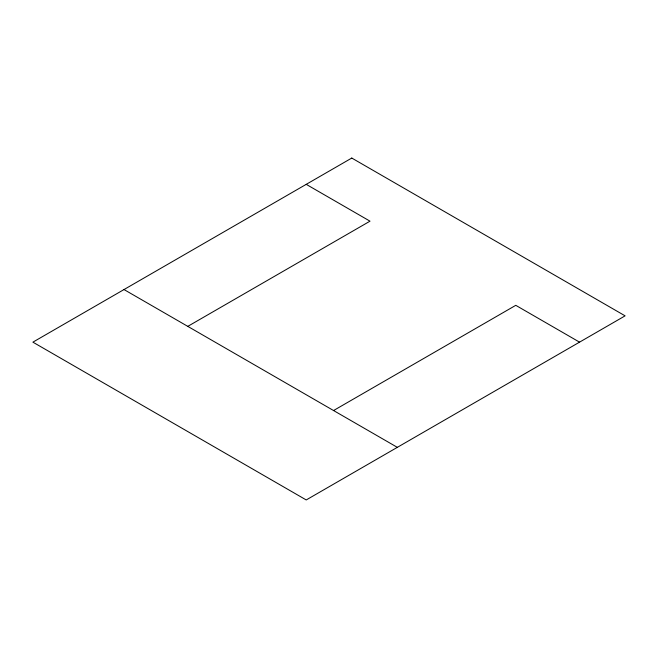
<?xml version="1.0" encoding="UTF-8"?>
<svg xmlns="http://www.w3.org/2000/svg" width="658" height="658" viewBox="0 0 658 658"><rect width="100%" height="100%" fill="white"/><g stroke="black" fill="none" stroke-linecap="round" stroke-linejoin="round"><path stroke-width="0.99" d="M187.785 326.368L370.002 221.17L306.225 184.347M333.557 410.534L515.773 305.328L579.55 342.152M124.008 289.553L397.333 447.35M351.775 158.052L32.9 342.152L306.225 499.948L625.1 315.848L351.775 158.052"/></g></svg>
